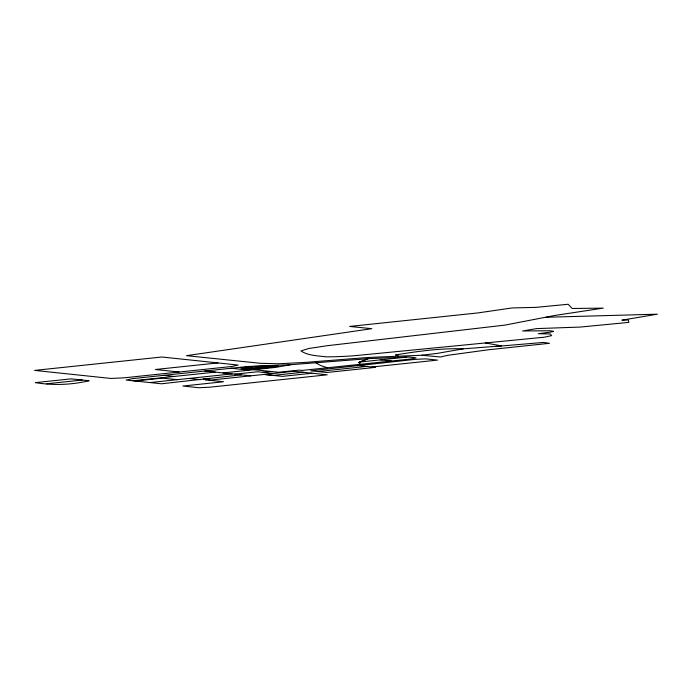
<?xml version="1.0" encoding="UTF-8"?>
<svg xmlns="http://www.w3.org/2000/svg" width="692" height="692" viewBox="0 0 692 692"><rect width="100%" height="100%" fill="white"/><g stroke="black" fill="none" stroke-linecap="round" stroke-linejoin="round"><path stroke-width="1.04" d="M358.664 362.513L368.006 358.69L358.664 362.513L360.394 364.295M485.369 342.938L501.518 345.888L463.285 348.846L436.989 353.422L421.679 355.255L367.72 357.487L304.246 362.478L278.513 363.776L260.391 363.3L186.503 355.671L371.855 328.674L349.607 326.442L477.852 312.931L512.063 307.957L536.084 307.36L568.193 304.264L572.137 308.476L603.251 308.122L554.664 315.491L504.961 325.102L326.901 345.749L308.727 348.508L300.933 350.939C308.07 355.723 317.516 355.688 325.837 356.821A41.84 2.846 -4.6 0 0 353.785 355.783L544.249 337.212L551.619 335.646L550.183 333.925L538.35 333.734L550.789 332.048A17.058 1.159 -4.6 0 0 553.522 331.321L549.855 330.759L522.598 330.984L536.672 328.596L580.164 327.074L628.838 322.377L628.275 319.998L621.909 320.162L657.4 314.177L546.023 317.265M290.588 364.727L275.693 367.383L223.023 372.936L232.123 373.896L149.853 382.555L126.178 380.064L132.302 378.662L247.952 366.483L290.588 364.727L369.727 358.577L409.145 357.02L416.056 357.851L411.359 358.923L302.084 370.436L299.048 370.116L278.599 372.27L253.973 369.675M217.954 362.919L155.345 369.511L179.176 372.028L232.14 366.449L238.212 365.056L161.85 357.003L34.6 370.402L110.997 378.455L124.24 377.815L179.176 372.028M46.502 383.8L82.253 380.029L89.138 380.764C71.484 384.856 53.275 385.617 35.404 382.624L71.138 378.861L82.253 380.029M254.059 366.449L240.453 367.867L253.756 369.268L278.245 366.232L273.34 365.713L253.86 366.457M133.08 380.782L215.307 372.123L204.867 371.024L250.703 375.851M262.329 367.054L241.837 369.217L246.88 369.744L275.52 366.717L267.951 365.921L259.76 366.786L267.372 367.59M135.07 380.998L162.257 378.135L177.316 379.666M234.718 374.164L257.45 371.777L273.444 373.455M262.476 372.313L270.728 371.448M359.849 362.02L406.515 357.107M149.853 382.555L161.53 383.792L241.214 374.848M209.114 380.228L293.918 371.293L327.247 374.813L209.512 387.217L198.924 387.736L182.878 386.041L223.551 381.75L205.29 379.822L209.399 379.389L203.197 378.853M303.044 372.261L273.21 375.401L264.11 374.433L282.362 376.37L312.161 373.23M371.941 367.011L437.517 360.099L425.744 358.854L415.174 359.373L310.63 370.808L317.81 371.561L366.509 366.431M421.679 355.255L440.631 356.977L447.612 355.333L488.448 349.771L549.509 343.301L543.376 342.436L495.507 346.493M463.285 348.846C440.536 348.05 417.882 351.311 395.478 354.935L398.35 355.965M380.323 359.866L391.387 361.025M357.323 365.462L375.497 367.374L326.78 372.504L317.81 371.561M255.495 367.772L260.538 368.308M245.323 367.374L258.557 368.767M242.139 367.703L255.374 369.095M248.67 368.499L253.713 369.026M231.119 368.256L249.276 370.168M163.736 375.358L174.194 376.457M188.933 378.446L200.611 379.674M327.281 367.781L320.292 365.367L315.725 362.764"/></g></svg>
